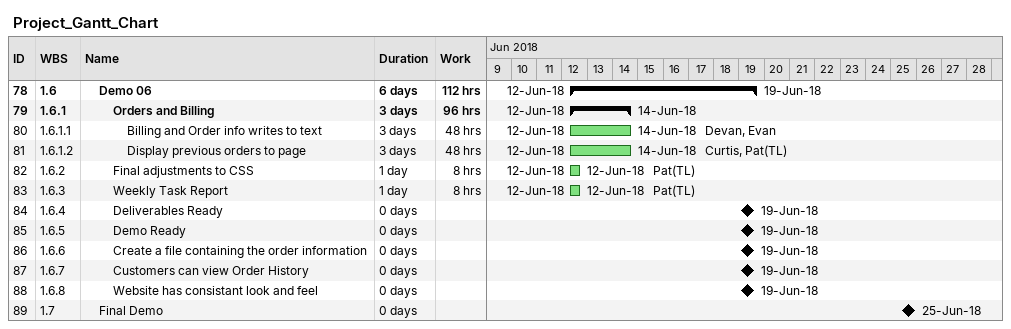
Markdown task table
Project_Gantt_Chart

| ID | WBS | Task | Duration | Start | Finish | Resources | Work (h) |
|---|---|---|---|---|---|---|---|
| 78 | 1.6 | **Demo 06** | 6d | 2018-06-12 | 2018-06-19 |  | 112 |
| 79 | 1.6.1 | **Orders and Billing** | 3d | 2018-06-12 | 2018-06-14 |  | 96 |
| 80 | 1.6.1.1 | Billing and Order info writes to text | 3d | 2018-06-12 | 2018-06-14 | Devan, Evan | 48 |
| 81 | 1.6.1.2 | Display previous orders to page | 3d | 2018-06-12 | 2018-06-14 | Curtis, Pat(TL) | 48 |
| 82 | 1.6.2 | Final adjustments to CSS | 1d | 2018-06-12 | 2018-06-12 | Pat(TL) | 8 |
| 83 | 1.6.3 | Weekly Task Report | 1d | 2018-06-12 | 2018-06-12 | Pat(TL) | 8 |
| 84 | 1.6.4 | Deliverables Ready | 0d | 2018-06-19 | 2018-06-19 |  |  |
| 85 | 1.6.5 | Demo Ready | 0d | 2018-06-19 | 2018-06-19 |  |  |
| 86 | 1.6.6 | Create a file containing the order information | 0d | 2018-06-19 | 2018-06-19 |  |  |
| 87 | 1.6.7 | Customers can view Order History | 0d | 2018-06-19 | 2018-06-19 |  |  |
| 88 | 1.6.8 | Website has consistant look and feel | 0d | 2018-06-19 | 2018-06-19 |  |  |
| 89 | 1.7 | Final Demo | 0d | 2018-06-25 | 2018-06-25 |  |  |
